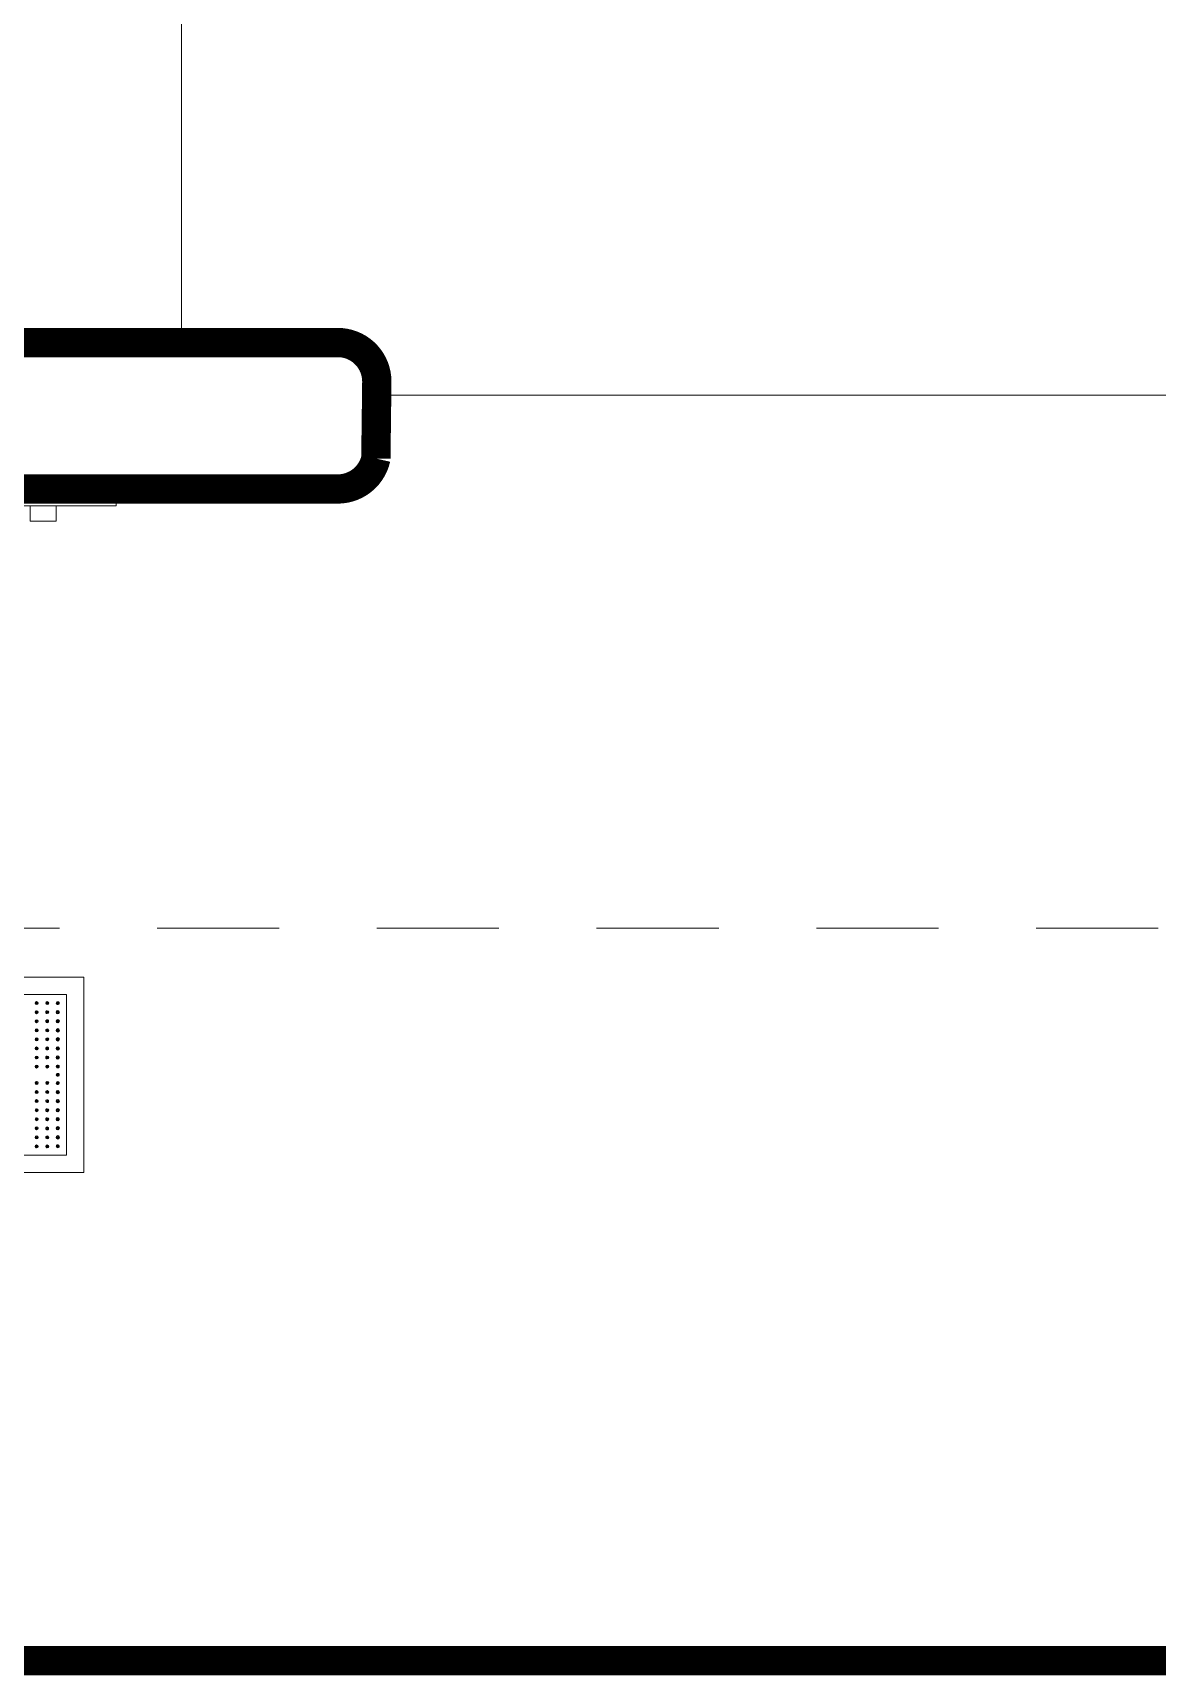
# Model space of a CAD drawing. Header units: metres. Extents: x 14 to 11050, y -346 to 476.
# Drawn here: x 216.36 to 217.511, y -201.817 to -200.135 of the extents above; entities that cross this region are included whole.
import ezdxf

# ---------------------------------------------------------------- set-up
doc = ezdxf.new("R2010")
doc.units = ezdxf.units.M
doc.linetypes.add('0', pattern=[0])
doc.linetypes.add('HIDDEN2', pattern=[0.1875, 0.125, -0.0625])
doc.layers.get('0').update_dxf_attribs({"color": 250, "linetype": '0', "lineweight": 20})
for name, color, linetype, lineweight in [('A-WALL', 250, 'Continuous', 20), ('baños', 140, 'Continuous', 0), ('piso', 253, 'Continuous', 0), ('SE-3', 253, 'Continuous', 5)]:
    doc.layers.add(name, color=color, linetype=linetype, lineweight=lineweight)
doc.layers.add('REVESTIMIENTO EXTERIOR', color=7, linetype='Continuous', lineweight=5, true_color=0xffdebd)
doc.layers.add('Techos 1', color=7, linetype='HIDDEN2', lineweight=9, true_color=0x42391a)
doc.styles.get("Standard").update_dxf_attribs({"font": 'arial.ttf', "height": 0.1875})

# ---------------------------------------------------------------- blocks, each defined once
blk = doc.blocks.new('A$C3bae67db')
at = {"layer": 'baños'}
for points in [[(0.2, 0.2), (0, 0.2), (0, 0), (0.2, 0)], [(0.1822, 0.1822), (0.0178, 0.1822), (0.0178, 0.0178), (0.1822, 0.0178)]]:
    blk.add_lwpolyline(points, close=True, dxfattribs=at)
for centre, radius in [((0.0545, 0.0482), 0.000343), ((0.0637, 0.0482), 0.000343), ((0.1363, 0.0482), 0.000343), ((0.1455, 0.0482), 0.000343), ((0.0359, 0.0267), 0.00173), ((0.0452, 0.0267), 0.00173), ((0.0545, 0.0267), 0.00173), ((0.0637, 0.0267), 0.00173), ((0.073, 0.0267), 0.00173), ((0.0823, 0.0267), 0.00173), ((0.1177, 0.0267), 0.00173), ((0.127, 0.0267), 0.00173), ((0.1363, 0.0267), 0.00173), ((0.1455, 0.0267), 0.00173), ((0.1548, 0.0267), 0.00173), ((0.1641, 0.0267), 0.00173)]:
    blk.add_circle(centre, radius, dxfattribs=at)
for centre, radius, start, end in [((0.0266, 0.0483), 0.00152, 0.5748, 179.4262), ((0.0266, 0.0483), 0.00152, 180.5848, 359.4162), ((0.0266, 0.0375), 0.00152, 0.5584, 179.4439), ((0.0266, 0.0375), 0.00152, 180.5749, 359.4274), ((0.0264, 0.0483), 0.00121, 160.5364, 180.0027), ((0.0264, 0.0483), 0.00119, 179.6366, 340.6779), ((0.0264, 0.0375), 0.00121, 160.5329, 180.0027), ((0.0264, 0.0375), 0.00119, 179.6411, 340.67), ((0.0264, 0.0483), 0.00119, 359.6366, 160.6779), ((0.0264, 0.0375), 0.00119, 359.6383, 160.67), ((0.0264, 0.0483), 0.000341, 359.3461, 180.3246), ((0.0264, 0.0483), 0.000341, 179.6707, 360), ((0.0264, 0.0375), 0.000341, 359.674, 180.3196), ((0.0264, 0.0375), 0.000341, 179.674, 0.3196), ((0.0264, 0.0483), 0.00121, 340.5364, 0.0027), ((0.0264, 0.0375), 0.00121, 340.5329, 0), ((0.0359, 0.0483), 0.00152, 0.2469, 179.7554), ((0.0359, 0.0483), 0.00152, 180.2663, 359.736), ((0.0359, 0.0375), 0.00151, 359.5107, 180.5563), ((0.0359, 0.0375), 0.00151, 180.5809, 359.486), ((0.0358, 0.0483), 0.0012, 4.3496, 160.459), ((0.0358, 0.0483), 0.0012, 160.3983, 180.0015), ((0.0358, 0.0483), 0.0012, 179.8324, 340.459), ((0.0358, 0.0374), 0.0012, 160.3106, 180), ((0.0358, 0.0374), 0.0012, 179.9258, 340.1673), ((0.0358, 0.0374), 0.0012, 359.9332, 160.1969), ((0.0357, 0.0483), 0.000342, 359.8484, 180.1447), ((0.0357, 0.0483), 0.000342, 179.8484, 0.1447), ((0.0358, 0.0374), 0.000342, 359.902, 179.9075), ((0.0358, 0.0374), 0.000342, 179.902, 359.9075), ((0.0358, 0.0483), 0.00121, 340.4186, 4.4163), ((0.0358, 0.0374), 0.0012, 340.2767, 0.0031), ((0.0452, 0.0483), 0.00152, 0.2446, 179.7531), ((0.0452, 0.0483), 0.00152, 180.264, 359.7337), ((0.0452, 0.0375), 0.00151, 358.7861, 167.2863), ((0.0452, 0.0375), 0.00151, 166.8285, 359.2439), ((0.0452, 0.0483), 0.0012, 157.0568, 212.9166), ((0.0452, 0.0483), 0.0012, 21.8072, 157.7672), ((0.0452, 0.0373), 0.0012, 19.8031, 180.0668), ((0.0452, 0.0373), 0.0012, 179.9969, 199.7233), ((0.0452, 0.0483), 0.0012, 212.9166, 351.2971), ((0.0452, 0.0373), 0.0012, 199.8327, 0.0742), ((0.0451, 0.0483), 0.000342, 359.8553, 180.1516), ((0.0451, 0.0483), 0.000342, 179.8553, 0.1516), ((0.0452, 0.0373), 0.000342, 0.0925, 180.098), ((0.0452, 0.0373), 0.000342, 180.0925, 0.098), ((0.0452, 0.0483), 0.0012, 351.2971, 22.5176), ((0.0452, 0.0373), 0.0012, 0, 19.6894), ((0.0545, 0.0483), 0.00151, 359.5064, 180.4926), ((0.0545, 0.0483), 0.00151, 180.3865, 359.6124), ((0.0545, 0.0375), 0.00151, 358.8207, 181.1784), ((0.0545, 0.0375), 0.00151, 180.71, 359.2891), ((0.0545, 0.0482), 0.0012, 180.0407, 160.2387), ((0.0544, 0.0483), 0.00113, 160.0026, 181.0359), ((0.0545, 0.0374), 0.0012, 0.1606, 160.2331), ((0.0545, 0.0374), 0.0012, 160.2964, 179.9992), ((0.0545, 0.0374), 0.0012, 180.1603, 340.0847), ((0.0545, 0.0373), 0.000343, 0.1455, 179.8586), ((0.0545, 0.0373), 0.000343, 180.1455, 359.8586), ((0.0545, 0.0374), 0.0012, 340.147, 359.9992), ((0.0637, 0.0483), 0.00151, 359.5074, 180.4936), ((0.0637, 0.0483), 0.00151, 180.3876, 359.6135), ((0.0637, 0.0375), 0.00151, 358.8216, 181.1793), ((0.0637, 0.0375), 0.00151, 180.7109, 359.29), ((0.0637, 0.0482), 0.0012, 19.7613, 359.9593), ((0.0637, 0.0374), 0.0012, 19.7669, 179.8394), ((0.0637, 0.0374), 0.0012, 180.0008, 199.853), ((0.0637, 0.0374), 0.0012, 199.9153, 359.8397), ((0.0637, 0.0373), 0.000343, 0.1414, 179.8545), ((0.0637, 0.0373), 0.000343, 180.1414, 359.8545), ((0.0638, 0.0483), 0.00113, 358.9641, 19.9974), ((0.0637, 0.0374), 0.0012, 0.0008, 19.7036), ((0.073, 0.0483), 0.00152, 0.2469, 179.7554), ((0.073, 0.0483), 0.00152, 180.2663, 359.736), ((0.073, 0.0375), 0.00151, 12.7137, 181.2139), ((0.073, 0.0375), 0.00151, 180.7561, 13.1715), ((0.073, 0.0373), 0.0012, 160.3106, 180), ((0.073, 0.0373), 0.0012, 179.9258, 340.1673), ((0.0731, 0.0483), 0.0012, 157.4824, 188.7029), ((0.0731, 0.0483), 0.0012, 188.7029, 327.0834), ((0.073, 0.0373), 0.0012, 359.9332, 160.1969), ((0.0731, 0.0483), 0.0012, 22.2328, 158.1928), ((0.073, 0.0373), 0.000342, 359.902, 179.9075), ((0.073, 0.0373), 0.000342, 179.902, 359.9075), ((0.0731, 0.0483), 0.000342, 359.8484, 180.1447), ((0.0731, 0.0483), 0.000342, 179.8484, 0.1447), ((0.0731, 0.0483), 0.0012, 327.0834, 22.9432), ((0.073, 0.0373), 0.0012, 340.2767, 0.0031), ((0.0823, 0.0483), 0.00152, 0.2446, 179.7531), ((0.0823, 0.0483), 0.00152, 180.264, 359.7337), ((0.0823, 0.0375), 0.00151, 359.4437, 180.4893), ((0.0823, 0.0375), 0.00151, 180.514, 359.4191), ((0.0824, 0.0374), 0.0012, 19.8031, 180.0668), ((0.0824, 0.0374), 0.0012, 179.9969, 199.7233), ((0.0824, 0.0374), 0.0012, 199.8327, 0.0742), ((0.0825, 0.0483), 0.0012, 19.541, 175.6504), ((0.0825, 0.0483), 0.00121, 175.5837, 199.5814), ((0.0825, 0.0483), 0.0012, 199.541, 0.1676), ((0.0824, 0.0374), 0.000342, 0.0925, 180.098), ((0.0824, 0.0374), 0.000342, 180.0925, 0.098), ((0.0825, 0.0483), 0.000342, 359.8553, 180.1516), ((0.0825, 0.0483), 0.000342, 179.8553, 0.1516), ((0.0824, 0.0374), 0.0012, 0, 19.6894), ((0.0824, 0.0483), 0.0012, 359.9985, 19.6017), ((0.0916, 0.0483), 0.00152, 0.5738, 179.4252), ((0.0916, 0.0483), 0.00152, 180.5838, 359.4152), ((0.0916, 0.0375), 0.00152, 0.5561, 179.4416), ((0.0916, 0.0375), 0.00152, 180.5726, 359.4251), ((0.0918, 0.0483), 0.00119, 19.3221, 180.3634), ((0.0918, 0.0483), 0.00121, 179.9973, 199.4636), ((0.0918, 0.0375), 0.00119, 19.33, 180.3617), ((0.0918, 0.0375), 0.00121, 180, 199.4671), ((0.0918, 0.0483), 0.00119, 199.3221, 0.3634), ((0.0918, 0.0375), 0.00119, 199.33, 0.3589), ((0.0918, 0.0483), 0.000341, 359.6754, 180.6539), ((0.0918, 0.0483), 0.000341, 180, 0.3293), ((0.0918, 0.0375), 0.000341, 359.6804, 180.326), ((0.0918, 0.0375), 0.000341, 179.6804, 0.326), ((0.0918, 0.0483), 0.00121, 359.9973, 19.4636), ((0.0918, 0.0375), 0.00121, 359.9973, 19.4671), ((0.1084, 0.0483), 0.00152, 0.5748, 179.4262), ((0.1084, 0.0483), 0.00152, 180.5848, 359.4162), ((0.1084, 0.0375), 0.00152, 0.5584, 179.4439), ((0.1084, 0.0375), 0.00152, 180.5749, 359.4274), ((0.1082, 0.0483), 0.00121, 160.5364, 180.0027), ((0.1082, 0.0483), 0.00119, 179.6366, 340.6779), ((0.1082, 0.0375), 0.00121, 160.5329, 180.0027), ((0.1082, 0.0375), 0.00119, 179.6411, 340.67), ((0.1082, 0.0483), 0.00119, 359.6366, 160.6779), ((0.1082, 0.0375), 0.00119, 359.6383, 160.67), ((0.1082, 0.0483), 0.000341, 359.3461, 180.3246), ((0.1082, 0.0483), 0.000341, 179.6707, 360), ((0.1082, 0.0375), 0.000341, 359.674, 180.3196), ((0.1082, 0.0375), 0.000341, 179.674, 0.3196), ((0.1082, 0.0483), 0.00121, 340.5364, 0.0027), ((0.1082, 0.0375), 0.00121, 340.5329, 0), ((0.1177, 0.0483), 0.00152, 0.2469, 179.7554), ((0.1177, 0.0483), 0.00152, 180.2663, 359.736), ((0.1177, 0.0375), 0.00151, 359.5107, 180.5563), ((0.1177, 0.0375), 0.00151, 180.5809, 359.486), ((0.1176, 0.0483), 0.0012, 160.3983, 180.0015), ((0.1175, 0.0483), 0.0012, 179.8324, 340.459), ((0.1175, 0.0483), 0.0012, 4.3496, 160.459), ((0.1176, 0.0374), 0.0012, 160.3106, 180), ((0.1176, 0.0374), 0.0012, 179.9258, 340.1673), ((0.1176, 0.0374), 0.0012, 359.9332, 160.1969), ((0.1175, 0.0483), 0.000342, 359.8484, 180.1447), ((0.1175, 0.0483), 0.000342, 179.8484, 0.1447), ((0.1176, 0.0374), 0.000342, 359.902, 179.9075), ((0.1176, 0.0374), 0.000342, 179.902, 359.9075), ((0.1175, 0.0483), 0.00121, 340.4186, 4.4163), ((0.1176, 0.0374), 0.0012, 340.2767, 0.0031), ((0.127, 0.0483), 0.00152, 0.2446, 179.7531), ((0.127, 0.0483), 0.00152, 180.264, 359.7337), ((0.127, 0.0375), 0.00151, 358.7861, 167.2863), ((0.127, 0.0375), 0.00151, 166.8285, 359.2439), ((0.1269, 0.0483), 0.0012, 157.0568, 212.9166), ((0.1269, 0.0483), 0.0012, 21.8072, 157.7672), ((0.127, 0.0373), 0.0012, 19.8031, 180.0668), ((0.127, 0.0373), 0.0012, 179.9969, 199.7233), ((0.1269, 0.0483), 0.0012, 212.9166, 351.2971), ((0.127, 0.0373), 0.0012, 199.8327, 0.0742), ((0.1269, 0.0483), 0.000342, 359.8553, 180.1516), ((0.1269, 0.0483), 0.000342, 179.8553, 0.1516), ((0.127, 0.0373), 0.000342, 0.0925, 180.098), ((0.127, 0.0373), 0.000342, 180.0925, 0.098), ((0.1269, 0.0483), 0.0012, 351.2971, 22.5176), ((0.127, 0.0373), 0.0012, 0, 19.6894), ((0.1363, 0.0483), 0.00151, 359.5064, 180.4926), ((0.1363, 0.0483), 0.00151, 180.3865, 359.6124), ((0.1363, 0.0375), 0.00151, 358.8207, 181.1784), ((0.1363, 0.0375), 0.00151, 180.71, 359.2891), ((0.1363, 0.0482), 0.0012, 180.0407, 160.2387), ((0.1362, 0.0483), 0.00113, 160.0026, 181.0359), ((0.1363, 0.0374), 0.0012, 0.1606, 160.2331), ((0.1363, 0.0374), 0.0012, 160.2964, 179.9992), ((0.1363, 0.0374), 0.0012, 180.1603, 340.0847), ((0.1363, 0.0373), 0.000343, 0.1455, 179.8586), ((0.1363, 0.0373), 0.000343, 180.1455, 359.8586), ((0.1363, 0.0374), 0.0012, 340.147, 359.9992), ((0.1455, 0.0483), 0.00151, 359.5074, 180.4936), ((0.1455, 0.0483), 0.00151, 180.3876, 359.6135), ((0.1455, 0.0375), 0.00151, 358.8216, 181.1793), ((0.1455, 0.0375), 0.00151, 180.7109, 359.29), ((0.1455, 0.0482), 0.0012, 19.7613, 359.9593), ((0.1455, 0.0374), 0.0012, 19.7669, 179.8394), ((0.1455, 0.0374), 0.0012, 180.0008, 199.853), ((0.1455, 0.0374), 0.0012, 199.9153, 359.8397), ((0.1455, 0.0373), 0.000343, 0.1414, 179.8545), ((0.1455, 0.0373), 0.000343, 180.1414, 359.8545), ((0.1456, 0.0483), 0.00113, 358.9641, 19.9974), ((0.1455, 0.0374), 0.0012, 0.0008, 19.7036), ((0.1548, 0.0483), 0.00152, 0.2469, 179.7554), ((0.1548, 0.0483), 0.00152, 180.2663, 359.736), ((0.1548, 0.0375), 0.00151, 12.7137, 181.2139), ((0.1548, 0.0375), 0.00151, 180.7561, 13.1715), ((0.1548, 0.0483), 0.0012, 157.4824, 188.7029), ((0.1548, 0.0373), 0.0012, 160.3106, 180), ((0.1548, 0.0373), 0.0012, 179.9258, 340.1673), ((0.1548, 0.0483), 0.0012, 22.2328, 158.1928), ((0.1548, 0.0483), 0.0012, 188.7029, 327.0834), ((0.1548, 0.0373), 0.0012, 359.9332, 160.1969), ((0.1548, 0.0373), 0.000342, 359.902, 179.9075), ((0.1548, 0.0373), 0.000342, 179.902, 359.9075), ((0.1549, 0.0483), 0.000342, 359.8484, 180.1447), ((0.1549, 0.0483), 0.000342, 179.8484, 0.1447), ((0.1548, 0.0483), 0.0012, 327.0834, 22.9432), ((0.1548, 0.0373), 0.0012, 340.2767, 0.0031), ((0.1641, 0.0483), 0.00152, 0.2446, 179.7531), ((0.1641, 0.0483), 0.00152, 180.264, 359.7337), ((0.1641, 0.0375), 0.00151, 359.4437, 180.4893), ((0.1641, 0.0375), 0.00151, 180.514, 359.4191), ((0.1642, 0.0483), 0.0012, 19.541, 175.6504), ((0.1642, 0.0483), 0.00121, 175.5837, 199.5814), ((0.1642, 0.0374), 0.0012, 19.8031, 180.0668), ((0.1642, 0.0374), 0.0012, 179.9969, 199.7233), ((0.1642, 0.0374), 0.0012, 199.8327, 0.0742), ((0.1642, 0.0483), 0.0012, 199.541, 0.1676), ((0.1642, 0.0374), 0.000342, 0.0925, 180.098), ((0.1642, 0.0374), 0.000342, 180.0925, 0.098), ((0.1643, 0.0483), 0.000342, 359.8553, 180.1516), ((0.1643, 0.0483), 0.000342, 179.8553, 0.1516), ((0.1642, 0.0374), 0.0012, 0, 19.6894), ((0.1642, 0.0483), 0.0012, 359.9985, 19.6017), ((0.1734, 0.0483), 0.00152, 0.5738, 179.4252), ((0.1734, 0.0483), 0.00152, 180.5838, 359.4152), ((0.1734, 0.0375), 0.00152, 0.5561, 179.4416), ((0.1734, 0.0375), 0.00152, 180.5726, 359.4251), ((0.1736, 0.0483), 0.00119, 19.3221, 180.3634), ((0.1736, 0.0483), 0.00121, 179.9973, 199.4636), ((0.1736, 0.0375), 0.00119, 19.33, 180.3617), ((0.1736, 0.0375), 0.00121, 180, 199.4671), ((0.1736, 0.0483), 0.00119, 199.3221, 0.3634), ((0.1736, 0.0375), 0.00119, 199.33, 0.3589), ((0.1736, 0.0483), 0.000341, 359.6754, 180.6539), ((0.1736, 0.0483), 0.000341, 180, 0.3293), ((0.1736, 0.0375), 0.000341, 359.6804, 180.326), ((0.1736, 0.0375), 0.000341, 179.6804, 0.326), ((0.1736, 0.0483), 0.00121, 359.9973, 19.4636), ((0.1736, 0.0375), 0.00121, 359.9973, 19.4671), ((0.0267, 0.0267), 0.00152, 80.5482, 211.6333), ((0.0266, 0.0265), 0.0012, 359.9068, 160.0844), ((0.0266, 0.0265), 0.0012, 160.3515, 180.0059), ((0.0266, 0.0265), 0.0012, 179.9071, 340.0165), ((0.0267, 0.0267), 0.00151, 212.1424, 320.2087), ((0.0265, 0.0265), 0.000342, 143.4592, 215.8037), ((0.0265, 0.0265), 0.000341, 69.5336, 143.3378), ((0.0265, 0.0265), 0.000343, 215.7027, 279.6382), ((0.0265, 0.0265), 0.00034, 279.6565, 353.5617), ((0.0265, 0.0265), 0.000343, 353.5931, 69.6562), ((0.0267, 0.0267), 0.00151, 319.5304, 80.3649), ((0.0266, 0.0265), 0.0012, 340.2835, 0.0059), ((0.0359, 0.0267), 0.00151, 357.8229, 182.0302), ((0.0359, 0.0266), 0.00151, 180.8988, 359.0998), ((0.0359, 0.0264), 0.00119, 160.3205, 179.9978), ((0.0359, 0.0264), 0.0012, 180.359, 339.9505), ((0.0359, 0.0264), 0.0012, 0.359, 160.183), ((0.0359, 0.0264), 0.000343, 0.3317, 179.6746), ((0.0359, 0.0264), 0.000343, 180.3317, 359.6746), ((0.036, 0.0264), 0.00119, 340.0856, 359.9977), ((0.0452, 0.0267), 0.00151, 357.9698, 182.1771), ((0.0452, 0.0267), 0.00151, 180.9002, 359.1012), ((0.0452, 0.0264), 0.0012, 19.817, 179.641), ((0.0452, 0.0265), 0.00119, 180.0023, 199.9144), ((0.0452, 0.0265), 0.0012, 200.0495, 359.641), ((0.0452, 0.0264), 0.000343, 0.3254, 179.6683), ((0.0452, 0.0264), 0.000343, 180.3254, 359.6683), ((0.0452, 0.0265), 0.00119, 0.0022, 19.6795), ((0.0545, 0.0267), 0.00151, 357.9993, 182.0004), ((0.0545, 0.0266), 0.00151, 180.8962, 359.1035), ((0.0545, 0.0264), 0.0012, 0.3318, 160.2006), ((0.0545, 0.0264), 0.00119, 160.3206, 179.9979), ((0.0545, 0.0264), 0.0012, 180.3487, 339.9527), ((0.0545, 0.0264), 0.000343, 0.3212, 179.6802), ((0.0545, 0.0264), 0.000343, 180.3212, 359.6802), ((0.0545, 0.0264), 0.00119, 340.0873, 359.9978), ((0.0637, 0.0267), 0.00151, 357.9996, 182.0007), ((0.0637, 0.0266), 0.00151, 180.8965, 359.1038), ((0.0637, 0.0264), 0.0012, 19.7994, 179.6682), ((0.0637, 0.0264), 0.00119, 180.0022, 199.9127), ((0.0637, 0.0264), 0.0012, 200.0473, 359.6513), ((0.0637, 0.0264), 0.000343, 0.3198, 179.6788), ((0.0637, 0.0264), 0.000343, 180.3198, 359.6788), ((0.0638, 0.0264), 0.00119, 0.0021, 19.6794), ((0.073, 0.0267), 0.00151, 357.8229, 182.0302), ((0.073, 0.0267), 0.00151, 180.8988, 359.0998), ((0.073, 0.0265), 0.00119, 160.3205, 179.9978), ((0.073, 0.0265), 0.0012, 180.359, 339.9505), ((0.073, 0.0264), 0.0012, 0.359, 160.183), ((0.073, 0.0264), 0.000343, 0.3317, 179.6746), ((0.073, 0.0264), 0.000343, 180.3317, 359.6746), ((0.073, 0.0265), 0.00119, 340.0856, 359.9977), ((0.0823, 0.0267), 0.00151, 357.9698, 182.1771), ((0.0823, 0.0266), 0.00151, 180.9002, 359.1012), ((0.0823, 0.0264), 0.0012, 19.817, 179.641), ((0.0823, 0.0264), 0.00119, 180.0023, 199.9144), ((0.0823, 0.0264), 0.0012, 200.0495, 359.641), ((0.0823, 0.0264), 0.000343, 0.3254, 179.6683), ((0.0823, 0.0264), 0.000343, 180.3254, 359.6683), ((0.0823, 0.0264), 0.00119, 0.0022, 19.6795), ((0.0915, 0.0267), 0.00151, 99.6351, 220.4696), ((0.0916, 0.0267), 0.00151, 219.7913, 327.8576), ((0.0917, 0.0265), 0.0012, 19.9156, 180.0932), ((0.0917, 0.0265), 0.0012, 179.9941, 199.7165), ((0.0917, 0.0265), 0.0012, 199.9835, 0.0929), ((0.0915, 0.0267), 0.00152, 328.3667, 99.4518), ((0.0917, 0.0265), 0.000343, 110.3438, 186.4069), ((0.0917, 0.0265), 0.00034, 186.4383, 260.3435), ((0.0917, 0.0265), 0.000341, 36.6622, 110.4664), ((0.0917, 0.0265), 0.000343, 260.3618, 324.2973), ((0.0917, 0.0265), 0.000342, 324.1963, 36.5408), ((0.0917, 0.0265), 0.0012, 359.9941, 19.6485), ((0.0999, 0.0267), 0.00151, 99.6351, 220.4696), ((0.0999, 0.0267), 0.00151, 219.7913, 327.8576), ((0.1, 0.0265), 0.0012, 19.9156, 180.0932), ((0.1, 0.0265), 0.0012, 179.9941, 199.7165), ((0.1, 0.0265), 0.0012, 199.9835, 0.0929), ((0.0999, 0.0267), 0.00152, 328.3667, 99.4518), ((0.1, 0.0265), 0.000343, 110.3438, 186.4069), ((0.1, 0.0265), 0.00034, 186.4383, 260.3435), ((0.1, 0.0265), 0.000341, 36.6622, 110.4664), ((0.1, 0.0265), 0.000343, 260.3618, 324.2973), ((0.1, 0.0265), 0.000342, 324.1963, 36.5408), ((0.1, 0.0265), 0.0012, 359.9941, 19.6485), ((0.1085, 0.0267), 0.00152, 80.5482, 211.6333), ((0.1083, 0.0265), 0.0012, 160.3515, 180.0059), ((0.1083, 0.0265), 0.0012, 179.9071, 340.0165), ((0.1083, 0.0265), 0.0012, 359.9068, 160.0844), ((0.1084, 0.0267), 0.00151, 212.1424, 320.2087), ((0.1083, 0.0265), 0.000341, 69.5336, 143.3378), ((0.1083, 0.0265), 0.000342, 143.4592, 215.8037), ((0.1083, 0.0265), 0.000343, 215.7027, 279.6382), ((0.1083, 0.0265), 0.000343, 353.5931, 69.6562), ((0.1083, 0.0265), 0.00034, 279.6565, 353.5617), ((0.1085, 0.0267), 0.00151, 319.5304, 80.3649), ((0.1083, 0.0265), 0.0012, 340.2835, 0.0059), ((0.1177, 0.0267), 0.00151, 357.8229, 182.0302), ((0.1177, 0.0266), 0.00151, 180.8988, 359.0998), ((0.1177, 0.0264), 0.00119, 160.3205, 179.9978), ((0.1177, 0.0264), 0.0012, 180.359, 339.9505), ((0.1177, 0.0264), 0.0012, 0.359, 160.183), ((0.1177, 0.0264), 0.000343, 0.3317, 179.6746), ((0.1177, 0.0264), 0.000343, 180.3317, 359.6746), ((0.1177, 0.0264), 0.00119, 340.0856, 359.9977), ((0.127, 0.0267), 0.00151, 357.9698, 182.1771), ((0.127, 0.0267), 0.00151, 180.9002, 359.1012), ((0.127, 0.0264), 0.0012, 19.817, 179.641), ((0.127, 0.0265), 0.00119, 180.0023, 199.9144), ((0.127, 0.0265), 0.0012, 200.0495, 359.641), ((0.127, 0.0264), 0.000343, 0.3254, 179.6683), ((0.127, 0.0264), 0.000343, 180.3254, 359.6683), ((0.127, 0.0265), 0.00119, 0.0022, 19.6795), ((0.1363, 0.0267), 0.00151, 357.9993, 182.0004), ((0.1363, 0.0266), 0.00151, 180.8962, 359.1035), ((0.1363, 0.0264), 0.0012, 0.3318, 160.2006), ((0.1362, 0.0264), 0.00119, 160.3206, 179.9979), ((0.1363, 0.0264), 0.0012, 180.3487, 339.9527), ((0.1363, 0.0264), 0.000343, 0.3212, 179.6802), ((0.1363, 0.0264), 0.000343, 180.3212, 359.6802), ((0.1363, 0.0264), 0.00119, 340.0873, 359.9978), ((0.1455, 0.0267), 0.00151, 357.9996, 182.0007), ((0.1455, 0.0266), 0.00151, 180.8965, 359.1038), ((0.1455, 0.0264), 0.0012, 19.7994, 179.6682), ((0.1455, 0.0264), 0.00119, 180.0022, 199.9127), ((0.1455, 0.0264), 0.0012, 200.0473, 359.6513), ((0.1455, 0.0264), 0.000343, 0.3198, 179.6788), ((0.1455, 0.0264), 0.000343, 180.3198, 359.6788), ((0.1455, 0.0264), 0.00119, 0.0021, 19.6794), ((0.1548, 0.0267), 0.00151, 357.8229, 182.0302), ((0.1548, 0.0267), 0.00151, 180.8988, 359.0998), ((0.1548, 0.0264), 0.0012, 0.359, 160.183), ((0.1548, 0.0265), 0.00119, 160.3205, 179.9978), ((0.1548, 0.0265), 0.0012, 180.359, 339.9505), ((0.1548, 0.0264), 0.000343, 0.3317, 179.6746), ((0.1548, 0.0264), 0.000343, 180.3317, 359.6746), ((0.1548, 0.0265), 0.00119, 340.0856, 359.9977), ((0.1641, 0.0267), 0.00151, 357.9698, 182.1771), ((0.1641, 0.0266), 0.00151, 180.9002, 359.1012), ((0.1641, 0.0264), 0.0012, 19.817, 179.641), ((0.164, 0.0264), 0.00119, 180.0023, 199.9144), ((0.164, 0.0264), 0.0012, 200.0495, 359.641), ((0.164, 0.0264), 0.000343, 0.3254, 179.6683), ((0.164, 0.0264), 0.000343, 180.3254, 359.6683), ((0.1641, 0.0264), 0.00119, 0.0022, 19.6795), ((0.1733, 0.0267), 0.00151, 99.6351, 220.4696), ((0.1734, 0.0265), 0.0012, 19.9156, 180.0932), ((0.1734, 0.0265), 0.0012, 179.9941, 199.7165), ((0.1733, 0.0267), 0.00151, 219.7913, 327.8576), ((0.1734, 0.0265), 0.0012, 199.9835, 0.0929), ((0.1733, 0.0267), 0.00152, 328.3667, 99.4518), ((0.1735, 0.0265), 0.000343, 110.3438, 186.4069), ((0.1735, 0.0265), 0.00034, 186.4383, 260.3435), ((0.1735, 0.0265), 0.000341, 36.6622, 110.4664), ((0.1735, 0.0265), 0.000343, 260.3618, 324.2973), ((0.1735, 0.0265), 0.000342, 324.1963, 36.5408), ((0.1734, 0.0265), 0.0012, 359.9941, 19.6485)]:
    blk.add_arc(centre, radius, start, end, dxfattribs=at)
blk = doc.blocks.new('PL BASE 2N NASAS 09')
at = {"layer": 'A-WALL'}
for p, q in [((166.7075, -7.6117), (165.3375, -7.6117)), ((166.7475, -7.6517), (166.7475, -7.7217)), ((166.7075, -7.7617), (165.3375, -7.7617)), ((168.6075, -8.9617), (165.3375, -8.9617))]:
    blk.add_line(p, q, dxfattribs=at)
for centre, start, end in [((166.7075, -7.6517), 0, 90), ((166.7075, -7.7217), 270, 0)]:
    blk.add_arc(centre, 0.04, start, end, dxfattribs=at)
at = {"layer": 'baños'}
blk.add_line((166.7475, -7.6656), (168.2975, -7.6656), dxfattribs=at)
for points in [[(166.3307, -7.7617), (166.3307, -7.7791), (166.4807, -7.7791), (166.4807, -7.7617)], [(166.3924, -7.7791), (166.3924, -7.7949), (166.4191, -7.7949), (166.4191, -7.7791)]]:
    blk.add_lwpolyline(points, close=True, dxfattribs=at)
at = {"layer": 'piso'}
blk.add_line((166.5475, -6.0117), (166.5475, -7.6117), dxfattribs=at)
at = {"layer": 'Techos 1'}
blk.add_line((161.3475, -8.2117), (176.0975, -8.2117), dxfattribs=at)
at = {"layer": 'baños', "rotation": 90}
blk.add_blockref('A$C3bae67db', (166.4475, -8.4618), dxfattribs=at)
at = {"layer": 'baños', "linetype": 'Continuous', "flags": 8}
for tag, p in [('MODELNUMBER', (167.1329, -5.6306, 0)), ('TRADENAME', (167.1329, -5.6307, 0)), ('PRODUCT', (167.1329, -5.6307, 0)), ('MATERIAL', (167.1329, -5.6307, 0)), ('MODELNUMBER', (168.3076, -5.6306, 0)), ('TRADENAME', (168.3076, -5.6307, 0)), ('PRODUCT', (168.3076, -5.6307, 0)), ('MATERIAL', (168.3076, -5.6307, 0))]:
    blk.add_attdef(tag, p, '', height=0.0000254, rotation=180.0001, dxfattribs=at)
at = {"layer": 'baños', "linetype": 'Continuous'}
for tag, p, rotation in [('MODELNUMBER', (169.2428, -19.7065), 180.0001), ('TRADENAME', (169.2428, -19.7064), 180.0001), ('MATERIAL', (169.243, -19.7063), 180.0001), ('PRODUCT', (169.243, -19.7064), 180.0001), ('MODELNUMBER', (169.9524, -19.7065), 179.9999), ('MATERIAL', (169.9524, -19.7063), 179.9999), ('TRADENAME', (169.9524, -19.7064), 179.9999), ('PRODUCT', (169.9524, -19.7064), 179.9999)]:
    blk.add_attdef(tag, p, '', height=0.0000254, rotation=rotation, dxfattribs=at)
blk = doc.blocks.new('PL MUEBLES 2N NASAS 09')
blk.add_blockref('PL BASE 2N NASAS 09', (49.9143, 62.717))

msp = doc.modelspace()

# ---------------------------------------------------------------- linework, layer by layer
at = {"layer": 'REVESTIMIENTO EXTERIOR', "color": 30, "true_color": 0xf8991e, "const_width": 0.03}
msp.add_lwpolyline([(215.2618, -200.6419), (215.2618, -201.7619, 0.414214), (215.3018, -201.8019), (216.3918, -201.8019)], format="xyb", dxfattribs=at)
msp.add_lwpolyline([(216.3918, -201.8019), (218.5718, -201.8019)], dxfattribs=at)
at = {"layer": 'SE-3', "color": 254, "true_color": 0xd7ebd2, "transparency": 33554687, "const_width": 0.03}
msp.add_lwpolyline([(216.1618, -200.4519), (216.1618, -200.1819, -0.414214), (216.1918, -200.1519), (216.2318, -200.1519, -0.414084), (216.2618, -200.1819), (216.2618, -200.4519), (216.6718, -200.4519, -0.414214), (216.7118, -200.4919), (216.7108, -200.5707, -0.350649), (216.6718, -200.6019), (215.3018, -200.6019)], format="xyb", dxfattribs=at)

# ---------------------------------------------------------------- block references
at = {"layer": 'REVESTIMIENTO EXTERIOR', "color": 30, "true_color": 0xf8991e}
msp.add_blockref('PL MUEBLES 2N NASAS 09', (0.05, -255.5571), dxfattribs=at)

doc.saveas('drawing.dxf')
